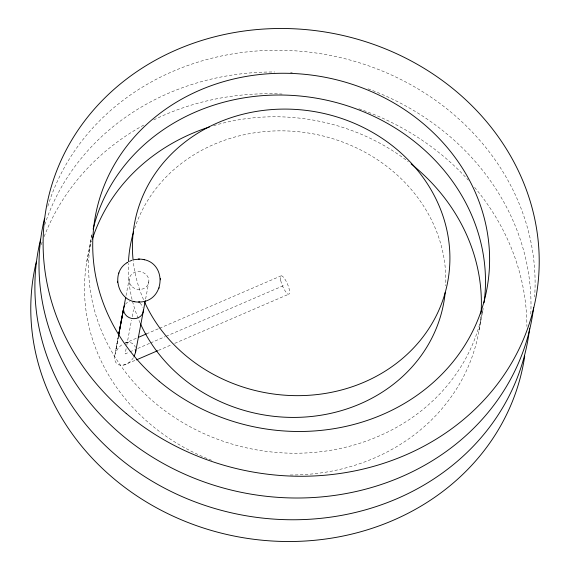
<?xml version="1.0" encoding="UTF-8"?>
<svg xmlns="http://www.w3.org/2000/svg" width="570" height="570" viewBox="0 0 570 570"><rect width="100%" height="100%" fill="white"/><g stroke="black" fill="none" stroke-linecap="round" stroke-linejoin="round"><path stroke-width="0.43" stroke-dasharray="2.85 2.14" d="M145.614 299.001L148.856 281.808M86.797 261.609L91.898 234.641M118.382 336.193L114.541 356.72L114.755 360.097L115.988 362.769L118.859 364.921L122.807 365.299L136.408 359.877M126.048 295.573L129.133 279.293M126.112 348.712L125.136 353.906L129.077 352.21M126.768 345.249L131.513 320.133M132.169 316.671L133.48 309.738M479.092 330.144L481.885 315.353M482.049 314.483L483.203 308.391M114.734 355.381L116.016 351.661L118.289 348.128A19.572 16.095 -86 0 1 123.156 344.024L123.234 343.974M133.43 357.647L131.976 359.691A19.572 16.095 -86 0 1 127.11 363.795L124.41 364.95L121.574 365.391M124.438 343.382L136.672 338.11M146.462 333.892L158.695 328.612M159.514 328.263L281.06 275.873M129.86 351.868L134.591 349.83M137.74 348.477L149.753 343.297M150.565 342.948L165.229 336.628M166.048 336.272L285 285M158.432 350.379L171.484 344.757M174.748 343.354L288.94 294.127M125.407 343.012C129.176 341.444 134.349 342.962 135.389 347.28M125.856 342.869L128.692 342.428M143.533 299.656A159.301 142.685 10.7 0 1 133.223 261.096M140.113 322.976A159.301 142.685 10.7 0 1 128.4 263.354M134.613 228.613A159.301 142.685 10.7 0 1 312.659 133.758A159.301 142.685 10.7 0 1 445.676 285.755M47.823 206.304A248.905 222.941 10.7 0 1 327.707 54.919A248.905 222.941 10.7 0 1 534.632 296.92M44.788 224.666A248.905 222.941 10.7 0 1 274.733 71.991M290.55 72.547A248.905 222.941 10.7 0 1 292.296 72.668M368.021 88.827A248.905 222.941 10.7 0 1 530.691 316.051M482.968 309.702A199.122 178.353 10.7 0 1 253.094 449.217A199.122 178.353 10.7 0 1 91.97 234.256M480.802 316.77A199.122 178.353 10.7 0 1 288.313 474.974M211.62 460.289A199.122 178.353 10.7 0 1 91.841 240.711M213.572 125.685A199.122 178.353 10.7 0 1 408.32 161.702M41.239 244.73A248.905 222.941 10.7 0 1 42.109 242.207M44.189 236.557A248.905 222.941 10.7 0 1 145.379 124.21M153.758 119.892A248.905 222.941 10.7 0 1 282.086 94.05M358.901 108.799A248.905 222.941 10.7 0 1 468.298 180.113M474.632 187.38A248.905 222.941 10.7 0 1 526.887 326.425M125.386 304.287A9.939 8.906 10.7 0 1 129.732 301.331M139.978 303.233A9.939 8.906 10.7 0 1 142.956 307.487M118.439 336.143L115.689 350.863L118.439 336.158M132.404 286.981A9.939 8.906 10.7 0 0 148.699 282.713A9.939 8.906 10.7 0 0 135.881 271.954A9.939 8.906 10.7 0 0 132.404 286.981M280.718 280.526A9.939 2.658 66.7 0 0 288.669 294.191A9.939 2.658 66.7 0 0 285.606 280.283A9.939 2.658 66.7 0 0 280.718 280.526"/><path stroke-width="0.85" d="M135.567 352.239L135.774 349.716M145.286 300.725L135.532 352.438L134.057 356.535M118.71 334.462L123.619 308.477L118.603 335.295L125.728 297.291M127.238 262.599C109.625 272.802 118.339 303.112 138.909 302.007M138.517 302.007C166.126 302.748 168.093 259.386 139.08 259.094M118.795 273.294L118.93 272.937M159.059 288.163L159.201 287.8M127.409 262.492L127.83 262.221M127.074 262.706L127.53 262.407M129.504 261.302L131.984 260.262M138.303 337.404L146.462 333.892M136.408 359.877L157.619 350.735M133.907 259.699L139.472 259.086M138.268 259.094L138.624 259.094M139.365 302.007L139.721 302M143.213 259.5L143.569 259.585M144.096 259.706L144.474 259.792M133.515 301.302L133.893 301.387M134.42 301.516L134.776 301.594M160.362 278.488L160.384 278.865M160.419 279.464L160.448 279.827M117.541 281.267L117.57 281.637M117.605 282.236L117.634 282.613M133.131 260.255A159.301 142.685 10.7 0 1 342.413 118.731A159.301 142.685 10.7 0 1 407.03 354.454A159.301 142.685 10.7 0 1 144.581 302.029M445.184 292.588A159.301 142.685 10.7 0 1 311.184 416.513A159.301 142.685 10.7 0 1 140.469 323.781M128.478 261.637A159.301 142.685 10.7 0 1 133.579 231.94M533.641 307.373A248.905 222.941 10.7 0 1 247.465 493.527A248.905 222.941 10.7 0 1 44.546 218.296M529.637 328.249A248.905 222.941 10.7 0 1 243.354 515.28A248.905 222.941 10.7 0 1 40.641 239.186M93.124 229.133A199.122 178.353 10.7 0 1 320.055 98.852A199.122 178.353 10.7 0 1 484.058 302.791M92.376 239.037A199.122 178.353 10.7 0 1 209.468 126.96M411.098 163.889A199.122 178.353 10.7 0 1 481.002 314.177M524.714 356.122A248.905 222.941 10.7 0 1 236.343 536.484A248.905 222.941 10.7 0 1 36.323 261.794M143.391 310.087A9.939 8.906 10.7 0 1 131.463 318.416A9.939 8.906 10.7 0 1 124.395 305.841M126.219 413.471A248.905 222.941 10.7 0 0 534.083 306.482A248.905 222.941 10.7 0 0 213.187 37.178A248.905 222.941 10.7 0 0 126.219 413.471M159.208 381.252A199.122 178.353 10.7 0 0 485.498 295.659A199.122 178.353 10.7 0 0 228.784 80.213A199.122 178.353 10.7 0 0 159.208 381.252"/></g></svg>
